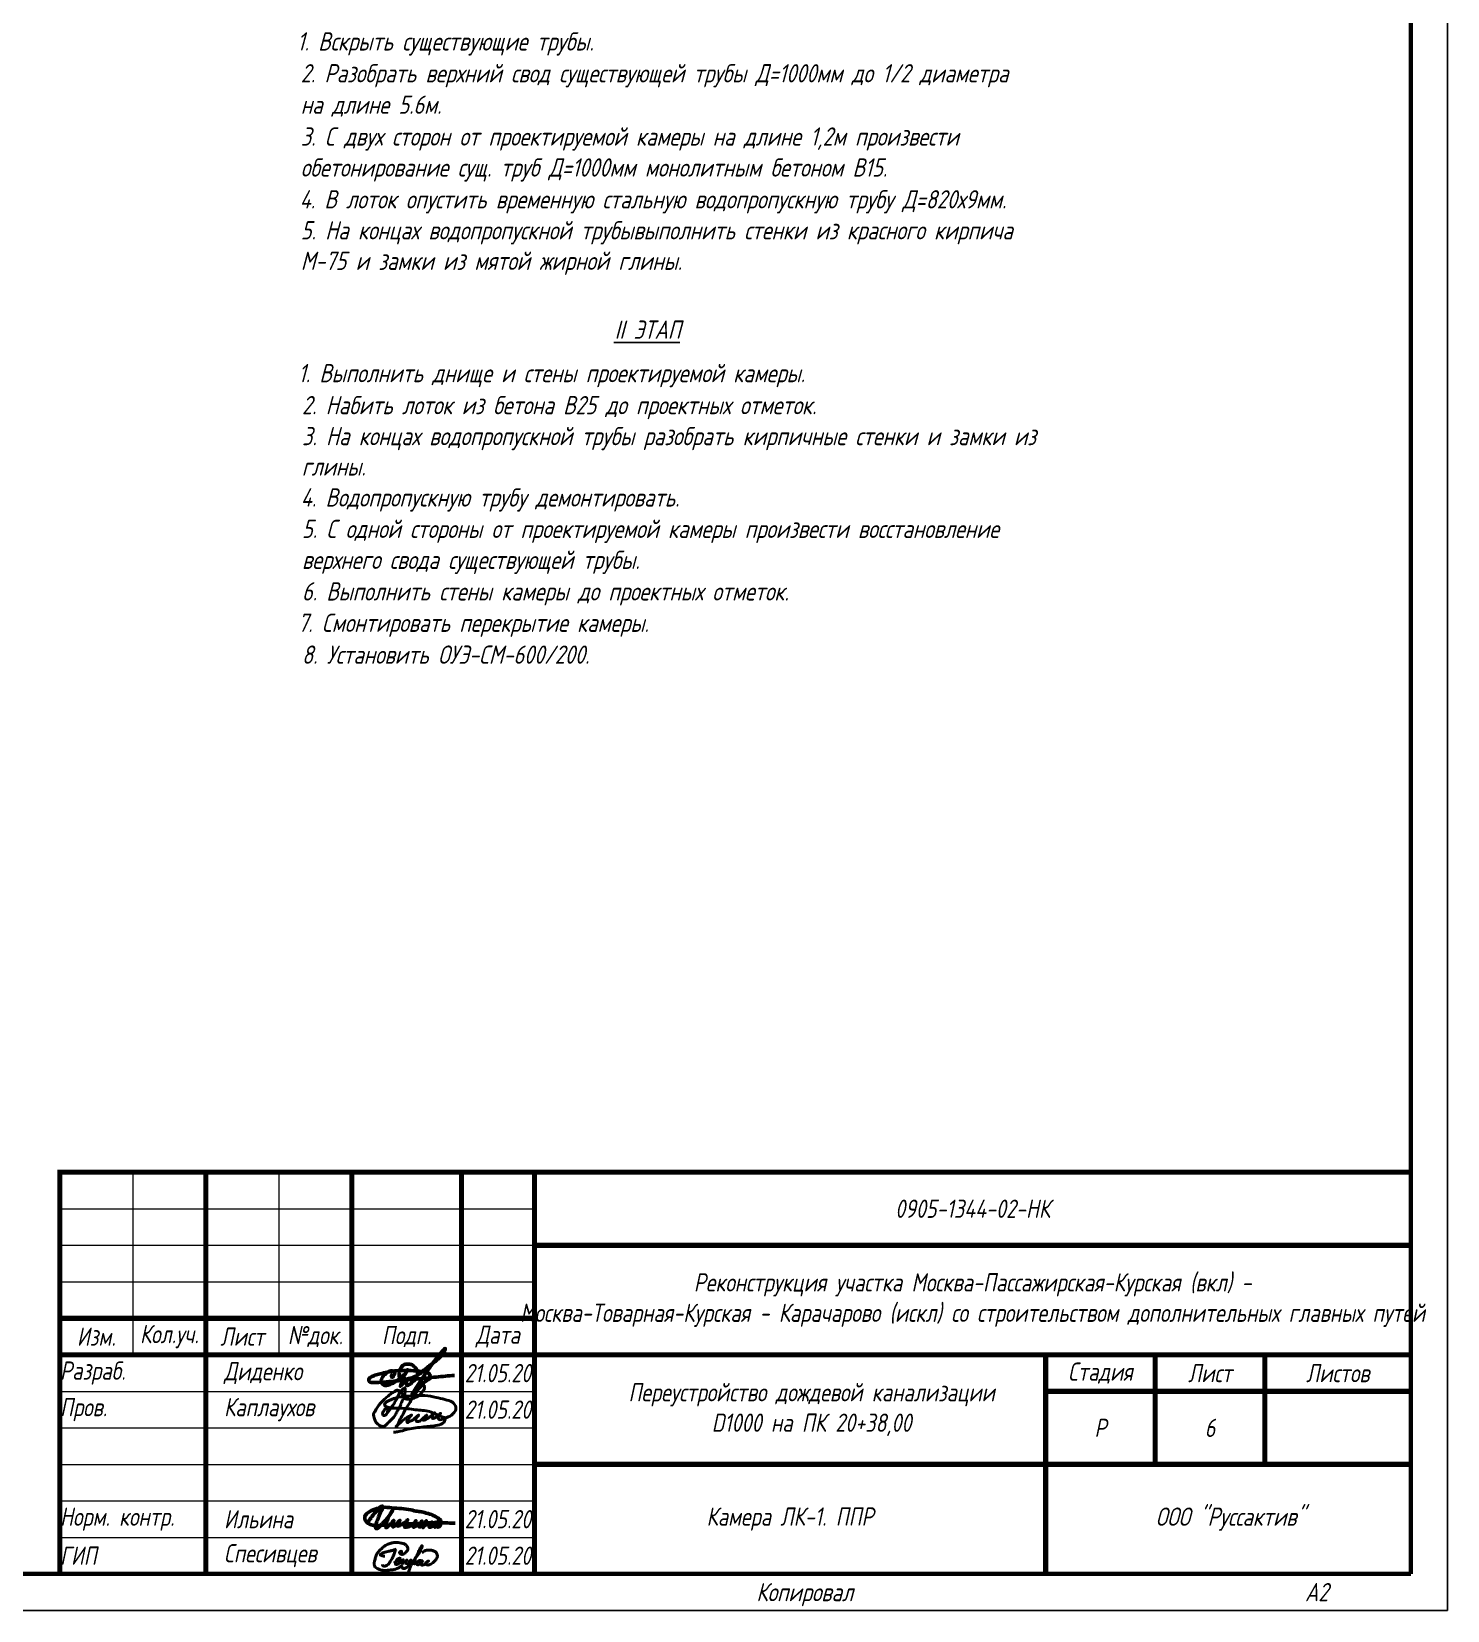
# Model space of a CAD drawing. Header units: millimetres. Extents: x 212190 to 241890, y -129581 to -108581.
# Drawn here: x 232197 to 241890, y -129581 to -118772 of the extents above; entities that cross this region are included whole.
import ezdxf
from ezdxf.enums import TextEntityAlignment as Align

# ---------------------------------------------------------------- set-up
doc = ezdxf.new("R2010")
doc.units = ezdxf.units.MM
doc.layers.get('0').update_dxf_attribs({"lineweight": 40})
doc.layers.add('Надписи', color=7, linetype='Continuous')
doc.layers.add('рамка', color=7, linetype='Continuous', lineweight=0)
doc.styles.add('GOST 2.304', font='CS_Gost2304.shx', dxfattribs={"oblique": 15})
doc.styles.add('GOST 3.5', font='isocpeui.ttf', dxfattribs={"width": 0.8, "height": 3.5})

# ---------------------------------------------------------------- blocks, each defined once
blk = doc.blocks.new('A$C1d0115c7')
at = {"color": 5, "lineweight": 40, "ltscale": 0.5, "true_color": 0x0000ff}
for points in [[(59.9, 44.1), (60.2, 44.7), (59.8, 45.3), (58.9, 46), (57.8, 45.4), (56, 43.9), (55.5, 43.2), (55.5, 42.5), (56.1, 41.3), (57.5, 40.3), (58.9, 39.4), (61.5, 39.1), (65, 40.4), (68.6, 42.7), (71.7, 46.1), (73.6, 49.7), (73.5, 53.4), (70.7, 58.4), (65.5, 61.9), (59.1, 63.9), (52.7, 65), (43, 64.7), (34.7, 63), (26.1, 59.4), (19.1, 54.5), (12.3, 48), (6.9, 41.6), (3.4, 34.3), (1.2, 26.6), (0.3, 22.9), (0.1, 20.6), (0.1, 16.7), (0.6, 13.7), (2.4, 11), (6.3, 8.3), (11.4, 6.1), (16.4, 4.7), (20.9, 4), (29.2, 4.1), (35.6, 4.8), (40.9, 5.3), (47.6, 6.8), (51.9, 8.8), (55.5, 10.7), (58.4, 12.4), (59.9, 13.4), (60.4, 13.8), (60.4, 13.1), (60.6, 11.3), (62.1, 8.8), (64.2, 7.9), (67.9, 8.7), (71.4, 10.8), (75.3, 14), (78.9, 17.8), (86.5, 25.7), (94.5, 36.6), (98.1, 41.8), (101.2, 47.5), (103.6, 52.9), (104.8, 55.6), (104.8, 57), (104.8, 58.4), (103.4, 57.1), (100.9, 52.7), (97.1, 45), (93, 35.6), (86.4, 24.5), (80.6, 14.3), (77.7, 8), (76.2, 3.4), (75.4, 0.3), (75.4, 0), (75.8, 0.1), (76.5, 0.6)], [(23.5, 35.4), (21.7, 35.1), (18.2, 35.9), (15.3, 36.9), (13.8, 37.6), (13.1, 38), (13.7, 38.7), (15.4, 40.1), (19.2, 42.4), (23.9, 44), (29.8, 45.4), (34.3, 46.1), (38, 47.3), (42.4, 48.4), (48.5, 50.6)], [(45.7, 46.9), (44.6, 42.7), (42.9, 37.9), (40.5, 32.8), (38.1, 27.5), (35.2, 23.1), (33.4, 20.2), (30.3, 17.1), (26.7, 14.5), (23.7, 13.3), (21.5, 13.2), (19.3, 13.9), (18, 15.1), (17.8, 16.8)], [(107.1, 26.1), (105.9, 24.7), (103.8, 21.4), (103.2, 19.2), (103.2, 17.3), (103.7, 16), (104.5, 15.2), (106.1, 15.5), (109.2, 16.8), (111.7, 18.5), (113.3, 20), (114.9, 21.8), (116.6, 23.3), (118.4, 24.4), (119, 24.8), (116.4, 23.2), (113.6, 20.5), (113, 19.7), (112.6, 17.9), (114.8, 16.2), (117.9, 15.7), (121.8, 16.6), (126.4, 19.1), (130.5, 22.5), (133.3, 25.4), (136, 28.8), (137.9, 33), (138.4, 36), (137.1, 40.3), (135.8, 42.9), (131.5, 45.9), (123, 48.4), (114.6, 47.9), (109.5, 46.3), (104.5, 43.2)], [(43.3, 19.9), (45.5, 20.9), (49.1, 22.9), (52.5, 25.2), (56.1, 28.1), (56.9, 29.1), (56.9, 30), (56.1, 30.5), (53.9, 30), (51.2, 28.6), (48.7, 25.7), (47.1, 22.5), (46.2, 19.3), (46.6, 17.5), (48.7, 16.9), (51.1, 17.3), (53.1, 18.7), (57, 21.5), (60.7, 24.8), (62.8, 26.5), (63.4, 27.2), (61.6, 25.2), (60.2, 22.9), (59.7, 20.9), (60.6, 19.1), (62.7, 19.5), (64.5, 20.8), (66.9, 22.4), (68.7, 23.4), (69.2, 23.9), (70.4, 25.2), (72, 26.9), (71, 25.9), (69.7, 24.5), (68.9, 22.6), (68.9, 20.7), (69.7, 19.3), (70.9, 18.9), (73.3, 19.6), (75.4, 20.8), (77, 22.1), (78.5, 23.8), (79.6, 25.2), (80.5, 26.4), (80.6, 26.7), (79.2, 25.8), (77.9, 23.8), (77.3, 21.3), (77.8, 19.5), (80.8, 19.9), (84.2, 21.9), (89.8, 25.6), (90.2, 26.2), (90.2, 26.6), (89.4, 26.5), (87.9, 25.2), (86.3, 21.8), (86.4, 19.4), (87.6, 18.5), (90, 19.2), (93.4, 21.2), (96.1, 23.4), (98.8, 25.4), (101.3, 25.7), (103.7, 25.2), (104.8, 23.9), (103.8, 21.9), (101.4, 19.2), (99.2, 17.5), (97.2, 16.5), (96.1, 16.1), (94, 16.6), (91.6, 20)]]:
    blk.add_spline(points, degree=3, dxfattribs=at)

msp = doc.modelspace()

# ---------------------------------------------------------------- linework, layer by layer
at = {"ltscale": 50}
for p, q in [((232390, -129331), (232390, -126581)), ((232390, -126581), (241640, -126581))]:
    msp.add_line(p, q, dxfattribs=at)
at = {"color": 5, "lineweight": 50, "ltscale": 0.5, "true_color": 0x0000ff}
for points in [[(234667, -127962), (234662, -127970), (234661, -127978), (234663, -127983), (234666, -127985), (234670, -127983), (234677, -127973), (234682, -127962), (234681, -127948), (234669, -127941), (234643, -127946), (234620, -127961), (234600, -127983), (234592, -128002), (234596, -128026), (234606, -128037), (234620, -128041), (234651, -128033), (234672, -128024), (234713, -127997), (234754, -127962), (234755, -127961), (234760, -127953), (234765, -127942), (234770, -127933), (234771, -127933), (234771, -127932), (234769, -127935), (234751, -127971), (234735, -128012), (234725, -128038), (234724, -128040), (234723, -128043), (234722, -128046), (234727, -128039), (234730, -128036), (234744, -128021), (234759, -128009), (234766, -128003), (234767, -128003), (234765, -128009), (234762, -128020), (234762, -128030), (234765, -128037), (234769, -128040), (234774, -128039), (234793, -128027), (234804, -128018), (234820, -128003), (234832, -127986), (234839, -127966), (234835, -127934), (234815, -127910), (234802, -127900), (234771, -127894), (234756, -127895), (234735, -127908), (234721, -127930), (234715, -127950), (234713, -127973), (234718, -127989), (234729, -127997), (234753, -127999), (234780, -127994), (234820, -127980), (234851, -127964), (234878, -127941), (234901, -127922), (234927, -127902), (234970, -127867), (234986, -127853), (235005, -127831), (235018, -127813), (235029, -127795), (235029, -127794), (235030, -127791), (235029, -127788), (235024, -127791), (235012, -127804), (234988, -127830), (234964, -127861), (234931, -127906), (234899, -127953), (234863, -128005), (234828, -128060), (234803, -128103), (234802, -128106), (234800, -128109), (234804, -128103), (234832, -128068), (234864, -128037), (234893, -128013), (234930, -127989), (234931, -127988), (234930, -127983), (234915, -127957), (234888, -127948), (234813, -127940), (234734, -127938), (234683, -127941), (234584, -127961), (234548, -127971), (234520, -127984), (234509, -127994), (234506, -128008), (234515, -128018), (234532, -128021), (234611, -128017), (234678, -128011), (234789, -128000), (234897, -127991), (234968, -127983), (235092, -127972)], [(234502, -128974), (234521, -128946), (234545, -128916), (234572, -128887), (234592, -128869), (234594, -128868), (234598, -128867), (234599, -128870), (234599, -128880), (234587, -128909), (234569, -128953), (234557, -128986), (234554, -128999), (234552, -129009), (234552, -129016), (234555, -129021), (234561, -129021), (234565, -129018), (234569, -129015), (234583, -129002), (234609, -128976), (234635, -128947), (234664, -128901), (234665, -128899), (234668, -128896), (234653, -128920), (234633, -128966), (234627, -128983), (234623, -129008), (234624, -129014), (234633, -129010), (234653, -128992), (234674, -128968), (234677, -128965), (234672, -128981), (234670, -128997), (234670, -129007), (234671, -129009), (234676, -129008), (234697, -128988), (234716, -128968), (234718, -128966), (234719, -128964), (234711, -128981), (234708, -128994), (234705, -129002), (234705, -129003), (234712, -129002), (234732, -128993), (234755, -128978), (234764, -128971), (234768, -128964), (234771, -128959), (234760, -128979), (234753, -128995), (234750, -129005), (234753, -129011), (234765, -129010), (234776, -129006), (234782, -128999), (234780, -128990), (234771, -128985), (234761, -128989), (234760, -129001), (234765, -129009), (234783, -129005), (234804, -128993), (234816, -128984), (234827, -128969), (234828, -128967), (234810, -128997), (234809, -129009), (234812, -129011), (234820, -129008), (234829, -129004), (234843, -128994), (234856, -128986), (234864, -128978), (234869, -128969), (234859, -128983), (234852, -128996), (234851, -129002), (234852, -129009), (234854, -129010), (234862, -129006), (234881, -128991), (234894, -128979), (234898, -128970), (234899, -128968), (234885, -128993), (234879, -129012), (234878, -129015), (234880, -129006), (234886, -129002), (234895, -128995), (234906, -128993), (234921, -128986), (234936, -128978), (234939, -128976), (234924, -128991), (234919, -129005), (234920, -129011), (234932, -129009), (234951, -129002), (234964, -128996), (234974, -128992), (234979, -128989), (234982, -128988), (234982, -128982), (234978, -128974), (234968, -128980), (234960, -128993), (234955, -129004), (234956, -129010), (234964, -129009), (234973, -129000), (234979, -128991), (234983, -128987), (234988, -128985), (234986, -128992), (234984, -129002), (234977, -129010), (234997, -128997), (234998, -128986), (234998, -128969), (234980, -128949), (234934, -128925), (234888, -128911), (234868, -128906), (234838, -128902), (234794, -128893), (234730, -128884), (234661, -128878), (234603, -128875), (234561, -128884), (234512, -128903), (234488, -128923), (234478, -128942), (234487, -128973), (234521, -128994), (234548, -128999), (234593, -128999), (234683, -128993), (234796, -128987), (234905, -128982), (235011, -128980), (235026, -128981), (235097, -128984)]]:
    msp.add_spline(points, degree=3, dxfattribs=at)
at = {"color": 5, "lineweight": 40, "ltscale": 0.5, "true_color": 0x0000ff}
msp.add_spline([(234630, -128229), (234637, -128212), (234639, -128200), (234637, -128192), (234625, -128193), (234612, -128211), (234607, -128218), (234600, -128232), (234605, -128245), (234612, -128247), (234626, -128238), (234656, -128196), (234672, -128175), (234686, -128151), (234714, -128099), (234726, -128077), (234738, -128067), (234751, -128057), (234753, -128057), (234755, -128062), (234753, -128090), (234750, -128108), (234738, -128140), (234726, -128167), (234718, -128186), (234701, -128217), (234686, -128243), (234677, -128257), (234659, -128275), (234650, -128285), (234637, -128297), (234620, -128315), (234613, -128319), (234596, -128320), (234574, -128311), (234555, -128291), (234543, -128262), (234539, -128242), (234539, -128233), (234546, -128221), (234557, -128202), (234575, -128175), (234578, -128171), (234595, -128152), (234613, -128135), (234638, -128113), (234659, -128096), (234685, -128081), (234703, -128073), (234718, -128078), (234733, -128097), (234741, -128113), (234751, -128126), (234771, -128135), (234792, -128134), (234823, -128124), (234848, -128111), (234867, -128092), (234874, -128082), (234885, -128066), (234888, -128057), (234887, -128048), (234881, -128040), (234866, -128046), (234846, -128068), (234824, -128098), (234797, -128139), (234785, -128161), (234767, -128189), (234749, -128221), (234727, -128261), (234706, -128303), (234701, -128316), (234697, -128322), (234692, -128325), (234710, -128305), (234750, -128272), (234771, -128258), (234792, -128247), (234799, -128243), (234787, -128256), (234773, -128275), (234767, -128290), (234769, -128295), (234783, -128290), (234796, -128283), (234819, -128267), (234837, -128252), (234843, -128247), (234848, -128243), (234839, -128253), (234828, -128270), (234828, -128282), (234837, -128288), (234853, -128285), (234873, -128271), (234889, -128259), (234901, -128248), (234903, -128246), (234902, -128244), (234896, -128248), (234881, -128262), (234874, -128272), (234875, -128278), (234885, -128278), (234907, -128267), (234926, -128254), (234941, -128244), (234955, -128232), (234957, -128231), (234957, -128228), (234951, -128232), (234941, -128249), (234940, -128261), (234942, -128266), (234947, -128266), (234967, -128257), (234984, -128245), (234995, -128235), (234996, -128234), (234997, -128232), (234995, -128232), (234990, -128238), (234981, -128252), (234983, -128269), (234994, -128275), (235013, -128271), (235049, -128256), (235075, -128242), (235090, -128225), (235099, -128212), (235102, -128189), (235078, -128156), (235027, -128137), (234966, -128122), (234890, -128110), (234778, -128113), (234646, -128143), (234635, -128149), (234621, -128159), (234614, -128175), (234625, -128184), (234665, -128195), (234733, -128197), (234837, -128208), (234932, -128223), (235021, -128259), (235027, -128261), (235028, -128273), (235019, -128294), (234978, -128312), (234882, -128325), (234772, -128341), (234703, -128358), (234674, -128361)], degree=3, dxfattribs=at)
at = {"layer": 'Надписи'}
for p, q in [((241890, -129581), (241890, -108581)), ((241890, -108581), (241890, -129581)), ((241890, -129581), (212190, -129581))]:
    msp.add_line(p, q, dxfattribs=at)
at = {"layer": 'Надписи', "lineweight": 60}
for p, q in [((241640, -129331), (241640, -108831)), ((213190, -129331), (241640, -129331))]:
    msp.add_line(p, q, dxfattribs=at)
at = {"layer": 'Надписи', "linetype": 'Continuous', "lineweight": 25}
msp.add_line((241890, -125081), (241890, -121831), dxfattribs=at)
at = {"layer": 'рамка'}
for p, q in [((232890, -126581), (232890, -127831)), ((233890, -126581), (233890, -127831)), ((232390, -126831), (235640, -126831)), ((232390, -127081), (235640, -127081)), ((232390, -127331), (235640, -127331)), ((232390, -128081), (235640, -128081)), ((232390, -128331), (235640, -128331)), ((232390, -128581), (235640, -128581)), ((232390, -128831), (235640, -128831)), ((232390, -129081), (235640, -129081))]:
    msp.add_line(p, q, dxfattribs=at)
at = {"layer": 'рамка', "const_width": 35, "flags": 128}
for points in [[(241640, -126581), (232390, -126581), (232390, -129331)], [(232390, -126581), (241640, -126581)], [(233390, -126581), (233390, -129331)], [(234390, -126581), (234390, -129331)], [(235140, -126581), (235140, -129331)], [(235640, -126581), (235640, -129331)], [(235640, -127081), (241640, -127081)], [(232390, -127581), (235640, -127581)], [(232390, -127831), (241640, -127831)], [(239140, -127831), (239140, -129331)], [(239890, -128581), (239890, -127831)], [(240640, -128581), (240640, -127831)], [(239140, -128081), (241640, -128081)], [(235640, -128581), (241640, -128581)]]:
    msp.add_lwpolyline(points, dxfattribs=at)

# ---------------------------------------------------------------- block references
at = {"ltscale": 0.5, "xscale": 3.125, "yscale": 3.125, "zscale": 3.125}
msp.add_blockref('A$C1d0115c7', (234543, -129319), dxfattribs=at)

# ---------------------------------------------------------------- texts
at = {"linetype": 'Continuous', "lineweight": 0, "style": 'GOST 2.304', "oblique": 15}
msp.add_text('Копировал', height=125, dxfattribs=at).set_placement((237490, -129518), align=Align.CENTER)
msp.add_text('A2', height=125, dxfattribs=at).set_placement((240915, -129518))
at = {"layer": 'Надписи', "style": 'GOST 2.304', "oblique": 15}
for s, p in [('1. Вскрыть существующие трубы.', (234015, -118902)), ('2. Разобрать верхний свод существующей трубы Д=1000мм до 1/2 диаметра', (234040, -119120)), ('на длине 5.6м.', (234040, -119335)), ('3. С двух сторон от проектируемой камеры на длине 1,2м произвести', (234040, -119553)), ('обетонирование сущ. труб Д=1000мм монолитным бетоном В15.', (234040, -119765)), ('4. В лоток опустить временную стальную водопропускную трубу Д=820х9мм.', (234032, -119983)), ('5. На концах водопропускной трубывыполнить стенки из красного кирпича', (234040, -120195)), ('М-75 и замки из мятой жирной глины.', (234040, -120404)), ('%%UII ЭТАП', (236189, -120875)), ('1. Выполнить днище и стены проектируемой камеры.', (234023, -121173)), ('2. Набить лоток из бетона В25 до проектных отметок.', (234048, -121392)), ('3. На концах водопропускной трубы разобрать кирпичные стенки и замки из', (234048, -121604)), ('глины.', (234047, -121812)), ('4. Водопропускную трубу демонтировать.', (234040, -122024)), ('5. С одной стороны от проектируемой камеры произвести восстановление', (234048, -122239)), ('верхнего свода существующей трубы.', (234048, -122451)), ('6. Выполнить стены камеры до проектных отметок.', (234048, -122667)), ('7. Смонтировать перекрытие камеры.', (234020, -122882)), ('8. Установить ОУЭ-СМ-600/200.', (234048, -123100))]:
    msp.add_text(s, height=125, dxfattribs=at).set_placement(p)
at = {"layer": 'рамка', "lineweight": 0, "ltscale": 10, "char_height": 125, "attachment_point": 5, "style": 'GOST 3.5'}
for s, insert, width in [('0905-1344-02-НК', (238640, -126831), 6000), ('Реконструкция участка Москва-Пассажирская-Курская (вкл) - \\PМосква-Товарная-Курская - Карачарово (искл) со строительством дополнительных главных путей', (238640, -127456), 6000), ('Изм.', (232640, -127706), 500), ('Кол.уч.', (233140, -127706), 500), ('Лист', (233640, -127706), 500), ('№док.', (234140, -127706), 500), ('Подп.', (234765, -127706), 750), ('Дата', (235390, -127706), 500), ('Стадия', (239515, -127956), 750), ('Лист', (240265, -127956), 750), ('Листов', (241140, -127956), 1000), ('\\pl295.3125;Переустройство дождевой канализации \\PD1000 на ПК 20+38,00\\P', (237390, -128206), 3500), ('Р', (239515, -128331), 750), ('6', (240265, -128331), 750), ('Камера ЛК-1. ППР', (237390, -128955), 3500)]:
    msp.add_mtext(s, dxfattribs=dict(at, insert=insert, width=width))
at = {"layer": 'рамка', "lineweight": 0, "ltscale": 10, "transparency": 33554687, "char_height": 125, "style": 'GOST 3.5'}
for s, insert, width, attachment_point in [('\\pi2.5;Разраб.', (232390, -127956), 1000, 4), ('\\pi125;Диденко', (233390, -127956), 1000, 4), ('21.05.20', (235390, -127956), 500, 5), ('\\pi2.5;Пров.', (232390, -128206), 1000, 4), ('\\pi125;Каплаухов', (233390, -128206), 1000, 4), ('21.05.20', (235390, -128206), 500, 5), ('\\pi2.5;Норм. контр.', (232390, -128956), 1000, 4), ('\\pi125;Ильина', (233390, -128956), 1000, 4), ('21.05.20', (235390, -128956), 500, 5), ('{\\fISOCPEUR|b0|i0|c204|p39;\\Q15;ООО "Руссактив"}', (240403, -128956), 2524.97, 5), ('\\pi2.5;ГИП', (232390, -129206), 1000, 4), ('\\pi125;Спесивцев', (233390, -129206), 1000, 4), ('21.05.20', (235390, -129206), 500, 5)]:
    msp.add_mtext(s, dxfattribs=dict(at, insert=insert, width=width, attachment_point=attachment_point))

doc.saveas('drawing.dxf')
